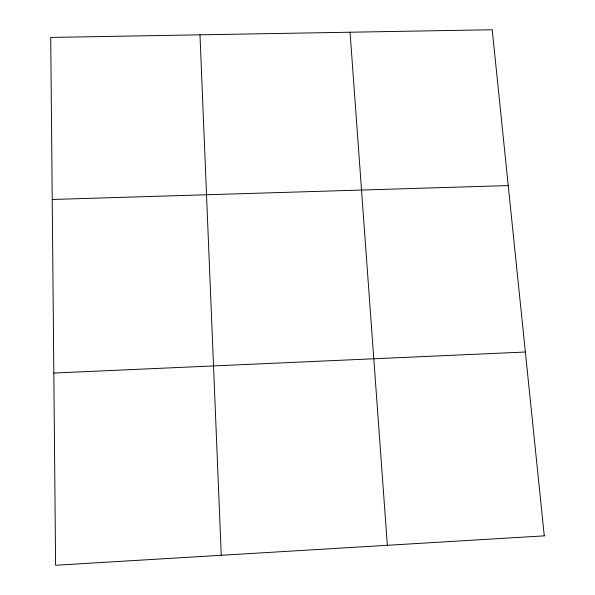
<?xml version="1.0" encoding="UTF-8"?>
<svg xmlns="http://www.w3.org/2000/svg" width="595" height="595" viewBox="0 0 595 595"><rect width="100%" height="100%" fill="white"/><g stroke="black" fill="none" stroke-linecap="round" stroke-linejoin="round"><path stroke-width="0.89" d="M53.825 373.043L525.37 352.024M52.219 199.474L508.242 185.566M350.053 32.219L387.352 545.295M199.987 34.83L221.258 555.284M544.276 535.857L55.603 565.25L50.724 37.425L492.214 29.75L544.276 535.857"/></g></svg>
